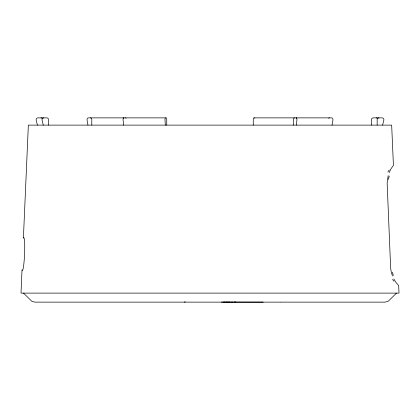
<?xml version="1.0" encoding="UTF-8"?>
<svg xmlns="http://www.w3.org/2000/svg" width="420" height="420" viewBox="0 0 420 420"><rect width="100%" height="100%" fill="white"/><g stroke="black" fill="none" stroke-linecap="round" stroke-linejoin="round"><path stroke-width="0.63" d="M21.997 270.312L21.011 293.108L399 293.108L398.675 285.611L395.981 282.429L393.829 278.969M23.415 237.736L28.355 125.118L391.666 125.118L393.419 165.302L390.947 168.924L389.135 172.683M296.3 125.118L296.924 120.125A1.811 0.903 90 0 0 296.042 117.873A1.811 0.903 -90 0 1 296.572 118.22M332.042 125.118L332.929 120.125A1.811 1.281 90 0 0 331.685 117.873L253.733 117.873A1.811 0.467 -90 0 0 253.265 119.684L253.265 125.118M382.594 125.118L383.843 120.125A1.811 1.811 0 0 0 382.084 117.873L373.217 117.873A1.811 1.748 -90 0 0 371.464 119.684L371.464 125.118M388.164 175.602L387.151 183.12L390.642 268.034L391.251 272.002L392.469 275.977M396.506 293.108L388.269 301.208L385.193 302.127L281.017 302.127M185.273 301.833L184.291 302.127M280.76 302.127L34.807 302.127L31.731 301.208L23.494 293.108M221.414 302.096L263.245 302.127M224.621 302.096L225.32 302.127M226.107 302.096L226.8 302.127M223.582 302.096L224.291 302.127M228.391 302.096L229.058 302.127M227.052 302.096L227.734 302.127M229.226 302.096L229.882 302.127M231.777 302.096L232.376 302.127M235.709 302.127L234.728 301.833M37.406 125.118L36.157 120.125A1.811 1.811 0 0 1 37.916 117.873L46.783 117.873A1.811 1.748 -90 0 1 48.536 119.684L48.536 125.118M43.286 125.118L42.079 120.125A1.811 1.748 90 0 1 43.774 117.873M87.959 125.118L87.071 120.125A1.811 1.281 -90 0 1 88.316 117.873L166.268 117.873A1.811 0.467 -90 0 1 166.735 119.684L166.735 125.118M123.701 125.118L123.076 120.125A1.811 0.903 90 0 1 123.958 117.873A1.811 0.903 -90 0 0 123.428 118.22M165.328 125.118L165.008 120.125A1.811 0.467 90 0 1 165.459 117.873M377.16 125.118L377.16 119.684A1.811 1.811 0 0 1 378.971 117.873M293.58 125.118L293.58 119.684A1.811 0.903 -90 0 1 294.488 117.873M91.796 125.118L91.796 119.684A1.811 1.281 -90 0 0 90.52 117.873M328.676 118.277A1.811 1.281 -90 0 1 329.48 117.873M125.512 117.873A1.811 0.903 -90 0 1 126.084 118.277M41.029 117.873A1.811 1.811 0 0 1 42.168 118.277M254.541 117.873A1.811 0.467 -90 0 1 254.814 118.22M376.226 117.873A1.811 1.748 -90 0 1 377.249 118.22M387.923 172.048A29.909 5.943 -88.8 0 1 389.256 170.042M388.39 179.461A28.649 4.41 -84.7 0 1 389.245 176.08M394.007 281.195A30.933 5.99 83.2 0 1 392.584 279.384M393.425 275.305A29.6 4.546 79.4 0 1 392.301 272.202M23.41 238.24A16.37 1.47 -87.5 0 1 24.57 254.058A16.37 1.47 -87.5 0 1 22.029 269.84"/></g></svg>
